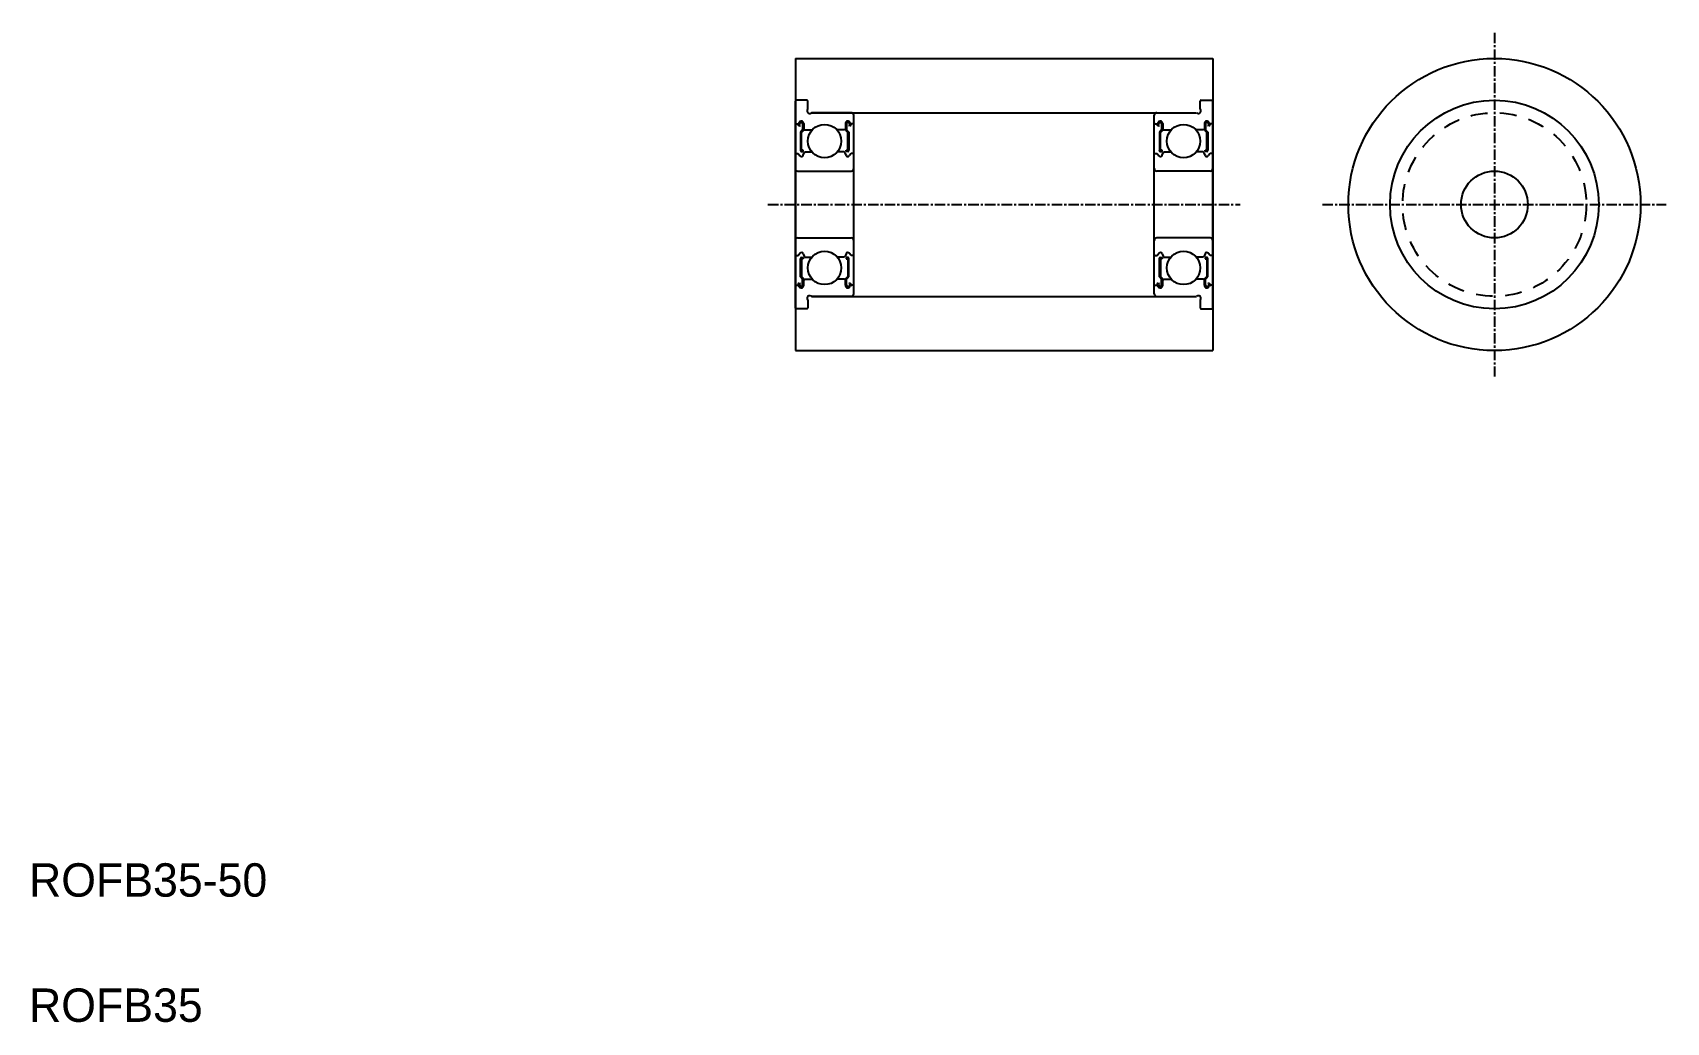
# Model space of a CAD drawing. Extents: x 10 to 206, y 10 to 129.
import ezdxf

# ---------------------------------------------------------------- set-up
doc = ezdxf.new("R2010")
doc.units = 0
doc.linetypes.add('CENTER', pattern=[2, 1.25, -0.25, 0.25, -0.25])
doc.linetypes.add('DASHED', pattern=[3.5, 2, -1.5])
doc.layers.get('0').update_dxf_attribs({"linetype": 'CONTINUOUS'})
doc.layers.add('CENTER', color=1, linetype='CENTER')

msp = doc.modelspace()

# ---------------------------------------------------------------- linework, layer by layer
at = {"color": 7, "linetype": 'CONTINUOUS'}
for p, q in [((101.8, 125.43), (151.8, 125.43)), ((101.8, 125.43), (101.8, 90.43)), ((151.8, 125.43), (151.8, 90.43)), ((101.8, 95.53), (101.8, 120.33)), ((103.2, 120.43), (101.9, 120.43)), ((103.3, 119.36), (103.3, 120.33)), ((150.3, 119.36), (150.3, 120.33)), ((150.4, 120.43), (151.7, 120.43)), ((151.8, 95.53), (151.8, 120.33)), ((101.8, 117.68), (101.9, 117.58)), ((101.9, 117.58), (102.13, 117.58)), ((102.13, 117.58), (102.24, 117.77)), ((102.25, 117.51), (102.36, 117.7)), ((102.36, 117.45), (102.25, 117.51)), ((102.3, 117.33), (102.36, 117.45)), ((102.67, 117.62), (102.67, 116.88)), ((102.8, 117.62), (102.8, 116.83)), ((103.72, 118.93), (149.87, 118.93)), ((108.5, 118.93), (103.72, 118.93)), ((107.8, 117.62), (107.8, 116.83)), ((107.93, 117.62), (107.93, 116.88)), ((108.23, 117.45), (108.35, 117.51)), ((108.3, 117.33), (108.23, 117.45)), ((108.35, 117.51), (108.24, 117.7)), ((108.46, 117.58), (108.36, 117.77)), ((108.7, 117.58), (108.47, 117.58)), ((108.8, 117.68), (108.7, 117.58)), ((108.8, 97.23), (108.8, 118.63)), ((144.8, 97.23), (144.8, 118.63)), ((144.8, 117.68), (144.9, 117.58)), ((144.9, 117.58), (145.13, 117.58)), ((145.1, 118.93), (149.87, 118.93)), ((145.13, 117.58), (145.24, 117.77)), ((145.25, 117.51), (145.36, 117.7)), ((145.36, 117.45), (145.25, 117.51)), ((145.3, 117.33), (145.36, 117.45)), ((145.67, 117.62), (145.67, 116.88)), ((145.8, 117.62), (145.8, 116.83)), ((150.8, 117.62), (150.8, 116.83)), ((150.93, 117.62), (150.93, 116.88)), ((151.23, 117.45), (151.35, 117.51)), ((151.3, 117.33), (151.23, 117.45)), ((151.35, 117.51), (151.24, 117.7)), ((151.46, 117.58), (151.36, 117.77)), ((151.7, 117.58), (151.47, 117.58)), ((151.8, 117.68), (151.7, 117.58)), ((102.18, 117.4), (102.3, 117.33)), ((102.67, 116.88), (102.4, 116.61)), ((102.4, 116.61), (102.4, 114.43)), ((102.8, 116.83), (102.53, 116.56)), ((102.53, 114.43), (102.53, 116.56)), ((102.8, 116.98), (102.9, 116.88)), ((102.9, 116.88), (103.82, 116.88)), ((107.7, 116.88), (106.77, 116.88)), ((107.24, 116.88), (107.24, 116.88)), ((107.47, 116.88), (107.47, 116.88)), ((107.8, 116.98), (107.7, 116.88)), ((107.8, 116.83), (108.07, 116.56)), ((107.93, 116.88), (108.2, 116.61)), ((108.07, 114.43), (108.07, 116.56)), ((108.2, 116.61), (108.2, 114.43)), ((108.42, 117.4), (108.3, 117.33)), ((145.18, 117.4), (145.3, 117.33)), ((145.67, 116.88), (145.4, 116.61)), ((145.4, 116.61), (145.4, 114.43)), ((145.8, 116.83), (145.53, 116.56)), ((145.53, 114.43), (145.53, 116.56)), ((145.8, 116.98), (145.9, 116.88)), ((145.9, 116.88), (146.82, 116.88)), ((146.13, 116.88), (146.13, 116.88)), ((146.36, 116.88), (146.36, 116.88)), ((150.7, 116.88), (149.77, 116.88)), ((150.8, 116.98), (150.7, 116.88)), ((150.8, 116.83), (151.07, 116.56)), ((150.93, 116.88), (151.2, 116.61)), ((151.07, 114.43), (151.07, 116.56)), ((151.2, 116.61), (151.2, 114.43)), ((151.42, 117.4), (151.3, 117.33)), ((101.8, 113.93), (101.9, 114.03)), ((101.9, 114.03), (102.13, 114.03)), ((102.13, 114.03), (102.34, 113.77)), ((102.73, 114.43), (102.53, 114.43)), ((102.53, 114.3), (102.73, 114.3)), ((102.73, 114.3), (102.73, 114.43)), ((102.73, 113.83), (102.84, 114.14)), ((102.84, 114.14), (102.94, 114.23)), ((102.94, 114.23), (103.78, 114.23)), ((107.66, 114.23), (106.82, 114.23)), ((107.76, 114.14), (107.66, 114.23)), ((107.87, 113.83), (107.76, 114.14)), ((107.87, 114.3), (107.87, 114.43)), ((107.87, 114.43), (108.07, 114.43)), ((108.07, 114.3), (107.87, 114.3)), ((108.47, 114.03), (108.26, 113.77)), ((108.7, 114.03), (108.47, 114.03)), ((108.8, 113.93), (108.7, 114.03)), ((144.8, 113.93), (144.9, 114.03)), ((144.9, 114.03), (145.13, 114.03)), ((145.13, 114.03), (145.34, 113.77)), ((145.73, 114.43), (145.53, 114.43)), ((145.53, 114.3), (145.73, 114.3)), ((145.73, 114.3), (145.73, 114.43)), ((145.73, 113.83), (145.84, 114.14)), ((145.84, 114.14), (145.94, 114.23)), ((145.94, 114.23), (146.78, 114.23)), ((150.66, 114.23), (149.82, 114.23)), ((150.76, 114.14), (150.66, 114.23)), ((150.87, 113.83), (150.76, 114.14)), ((150.87, 114.3), (150.87, 114.43)), ((150.87, 114.43), (151.07, 114.43)), ((151.07, 114.3), (150.87, 114.3)), ((151.47, 114.03), (151.26, 113.77)), ((151.7, 114.03), (151.47, 114.03)), ((151.8, 113.93), (151.7, 114.03)), ((102.1, 111.93), (108.5, 111.93)), ((151.5, 111.93), (145.1, 111.93)), ((102.1, 103.93), (108.5, 103.93)), ((151.5, 103.93), (145.1, 103.93)), ((101.8, 101.93), (101.9, 101.83)), ((101.9, 101.83), (102.13, 101.83)), ((102.13, 101.83), (102.34, 102.09)), ((102.73, 102.03), (102.84, 101.73)), ((107.87, 102.03), (107.76, 101.73)), ((108.47, 101.83), (108.26, 102.09)), ((108.7, 101.83), (108.47, 101.83)), ((108.8, 101.93), (108.7, 101.83)), ((144.8, 101.93), (144.9, 101.83)), ((144.9, 101.83), (145.13, 101.83)), ((145.13, 101.83), (145.34, 102.09)), ((145.73, 102.03), (145.84, 101.73)), ((150.87, 102.03), (150.76, 101.73)), ((151.47, 101.83), (151.26, 102.09)), ((151.7, 101.83), (151.47, 101.83)), ((151.8, 101.93), (151.7, 101.83)), ((102.4, 99.25), (102.4, 101.43)), ((102.53, 101.57), (102.73, 101.57)), ((102.53, 101.43), (102.53, 99.3)), ((102.73, 101.43), (102.53, 101.43)), ((102.73, 101.57), (102.73, 101.43)), ((102.84, 101.73), (102.94, 101.63)), ((102.94, 101.63), (103.78, 101.63)), ((107.66, 101.63), (106.82, 101.63)), ((107.76, 101.73), (107.66, 101.63)), ((107.87, 101.57), (107.87, 101.43)), ((108.07, 101.57), (107.87, 101.57)), ((107.87, 101.43), (108.07, 101.43)), ((108.07, 101.43), (108.07, 99.3)), ((108.2, 99.25), (108.2, 101.43)), ((145.4, 99.25), (145.4, 101.43)), ((145.53, 101.57), (145.73, 101.57)), ((145.73, 101.43), (145.53, 101.43)), ((145.53, 101.43), (145.53, 99.3)), ((145.73, 101.57), (145.73, 101.43)), ((145.84, 101.73), (145.94, 101.63)), ((145.94, 101.63), (146.78, 101.63)), ((150.66, 101.63), (149.82, 101.63)), ((150.76, 101.73), (150.66, 101.63)), ((151.07, 101.57), (150.87, 101.57)), ((150.87, 101.57), (150.87, 101.43)), ((150.87, 101.43), (151.07, 101.43)), ((151.07, 101.43), (151.07, 99.3)), ((151.2, 99.25), (151.2, 101.43)), ((101.8, 98.18), (101.9, 98.28)), ((101.9, 98.28), (102.13, 98.28)), ((102.13, 98.28), (102.24, 98.09)), ((102.18, 98.46), (102.3, 98.53)), ((102.36, 98.41), (102.25, 98.35)), ((102.25, 98.35), (102.36, 98.16)), ((102.3, 98.53), (102.36, 98.41)), ((102.67, 98.98), (102.4, 99.25)), ((102.8, 99.04), (102.53, 99.3)), ((102.67, 98.25), (102.67, 98.98)), ((102.8, 98.25), (102.8, 99.04)), ((102.8, 98.88), (102.9, 98.98)), ((102.9, 98.98), (103.82, 98.98)), ((107.7, 98.98), (106.77, 98.98)), ((107.8, 98.88), (107.7, 98.98)), ((107.8, 99.04), (108.07, 99.3)), ((107.8, 98.25), (107.8, 99.04)), ((107.93, 98.98), (108.2, 99.25)), ((107.93, 98.25), (107.93, 98.98)), ((108.3, 98.53), (108.23, 98.41)), ((108.23, 98.41), (108.35, 98.35)), ((108.35, 98.35), (108.24, 98.16)), ((108.42, 98.46), (108.3, 98.53)), ((108.46, 98.28), (108.36, 98.09)), ((108.7, 98.28), (108.47, 98.28)), ((108.8, 98.18), (108.7, 98.28)), ((144.8, 98.18), (144.9, 98.28)), ((144.9, 98.28), (145.13, 98.28)), ((145.13, 98.28), (145.24, 98.09)), ((145.18, 98.46), (145.3, 98.53)), ((145.36, 98.41), (145.25, 98.35)), ((145.25, 98.35), (145.36, 98.16)), ((145.3, 98.53), (145.36, 98.41)), ((145.67, 98.98), (145.4, 99.25)), ((145.8, 99.04), (145.53, 99.3)), ((145.67, 98.25), (145.67, 98.98)), ((145.8, 98.25), (145.8, 99.04)), ((145.8, 98.88), (145.9, 98.98)), ((145.9, 98.98), (146.82, 98.98)), ((150.7, 98.98), (149.77, 98.98)), ((150.8, 98.88), (150.7, 98.98)), ((150.8, 99.04), (151.07, 99.3)), ((150.8, 98.25), (150.8, 99.04)), ((150.93, 98.98), (151.2, 99.25)), ((150.93, 98.25), (150.93, 98.98)), ((151.3, 98.53), (151.23, 98.41)), ((151.23, 98.41), (151.35, 98.35)), ((151.35, 98.35), (151.24, 98.16)), ((151.42, 98.46), (151.3, 98.53)), ((151.46, 98.28), (151.36, 98.09)), ((151.7, 98.28), (151.47, 98.28)), ((151.8, 98.18), (151.7, 98.28)), ((103.3, 96.51), (103.3, 95.53)), ((103.72, 96.93), (149.87, 96.93)), ((108.5, 96.93), (103.72, 96.93)), ((145.1, 96.93), (149.87, 96.93)), ((150.3, 96.51), (150.3, 95.53)), ((103.2, 95.43), (101.9, 95.43)), ((150.4, 95.43), (151.7, 95.43)), ((101.8, 90.43), (151.8, 90.43))]:
    msp.add_line(p, q, dxfattribs=at)
for centre, radius in [((185.54, 107.93), 17.5), ((185.54, 107.93), 12.5), ((105.3, 115.53), 2), ((148.3, 115.53), 2), ((185.54, 107.93), 4), ((105.3, 100.33), 2), ((148.3, 100.33), 2)]:
    msp.add_circle(centre, radius, dxfattribs=at)
at = {"color": 3, "linetype": 'DASHED'}
msp.add_circle((185.54, 107.93), 11, dxfattribs=at)
at = {"color": 7, "linetype": 'CONTINUOUS'}
for centre, radius, start, end in [((101.9, 120.33), 0.1, 90, 180), ((103.2, 120.33), 0.1, 0, 90), ((150.4, 120.33), 0.1, 90, 180), ((151.7, 120.33), 0.1, 0, 90), ((102.25, 117.51), 0.133, 149.3803, 239.9987), ((102.5, 117.62), 0.299, 0, 149.3803), ((102.5, 117.62), 0.166, 0, 149.3812), ((103.51, 119.14), 0.3, 134.9995, 315.0005), ((108.1, 117.62), 0.299, 30.6197, 180), ((108.1, 117.62), 0.166, 30.6188, 180), ((108.35, 117.51), 0.133, 300.0013, 30.6197), ((108.5, 118.63), 0.3, 0, 90), ((145.1, 118.63), 0.3, 90, 180), ((145.25, 117.51), 0.133, 149.3803, 239.9987), ((145.5, 117.62), 0.299, 0, 149.3803), ((145.5, 117.62), 0.166, 0, 149.3812), ((150.09, 119.14), 0.3, 224.9995, 45.0005), ((151.1, 117.62), 0.299, 30.6197, 180), ((151.1, 117.62), 0.166, 30.6188, 180), ((151.35, 117.51), 0.133, 300.0013, 30.6197), ((102.52, 113.91), 0.224, 218.5775, 340.0001), ((102.53, 114.43), 0.133, 180, 270), ((108.08, 113.91), 0.224, 199.9999, 321.4225), ((108.07, 114.43), 0.133, 270, 0), ((145.52, 113.91), 0.224, 218.5775, 340.0001), ((145.53, 114.43), 0.133, 180, 270), ((151.08, 113.91), 0.224, 199.9999, 321.4225), ((151.07, 114.43), 0.133, 270, 0), ((102.1, 112.23), 0.3, 180, 270), ((108.5, 112.23), 0.3, 270, 0), ((145.1, 112.23), 0.3, 180, 270), ((151.5, 112.23), 0.3, 270, 0), ((102.1, 103.63), 0.3, 90, 180), ((108.5, 103.63), 0.3, 0, 90), ((145.1, 103.63), 0.3, 90, 180), ((151.5, 103.63), 0.3, 0, 90), ((102.52, 101.95), 0.224, 19.9999, 141.4225), ((108.08, 101.95), 0.224, 38.5775, 160.0001), ((145.52, 101.95), 0.224, 19.9999, 141.4225), ((151.08, 101.95), 0.224, 38.5775, 160.0001), ((102.53, 101.43), 0.133, 90, 180), ((108.07, 101.43), 0.133, 0, 90), ((145.53, 101.43), 0.133, 90, 180), ((151.07, 101.43), 0.133, 0, 90), ((102.25, 98.35), 0.133, 120.0013, 210.6197), ((102.5, 98.25), 0.299, 210.6197, 0), ((102.5, 98.25), 0.166, 210.6188, 0), ((108.1, 98.25), 0.299, 180, 329.3803), ((108.1, 98.25), 0.166, 180, 329.3812), ((108.35, 98.35), 0.133, 329.3803, 59.9987), ((145.25, 98.35), 0.133, 120.0013, 210.6197), ((145.5, 98.25), 0.299, 210.6197, 0), ((145.5, 98.25), 0.166, 210.6188, 0), ((151.1, 98.25), 0.299, 180, 329.3803), ((151.1, 98.25), 0.166, 180, 329.3812), ((151.35, 98.35), 0.133, 329.3803, 59.9987), ((103.51, 96.72), 0.3, 44.9995, 225.0005), ((108.5, 97.23), 0.3, 270, 0), ((145.1, 97.23), 0.3, 180, 270), ((150.09, 96.72), 0.3, 314.9995, 135.0005), ((101.9, 95.53), 0.1, 180, 270), ((103.2, 95.53), 0.1, 270, 0), ((150.4, 95.53), 0.1, 180, 270), ((151.7, 95.53), 0.1, 270, 0)]:
    msp.add_arc(centre, radius, start, end, dxfattribs=at)
at = {"layer": 'CENTER', "color": 1, "linetype": 'CENTER'}
for p, q in [((185.54, 128.52), (185.54, 87.34)), ((98.51, 107.93), (155.09, 107.93)), ((164.95, 107.93), (206.13, 107.93))]:
    msp.add_line(p, q, dxfattribs=at)

# ---------------------------------------------------------------- texts
at = {"color": 7, "linetype": 'CONTINUOUS'}
for s, p in [('ROFB35-50', (10, 25)), ('ROFB35', (10, 10))]:
    msp.add_text(s, height=4, dxfattribs=at).set_placement(p)

doc.saveas('drawing.dxf')
